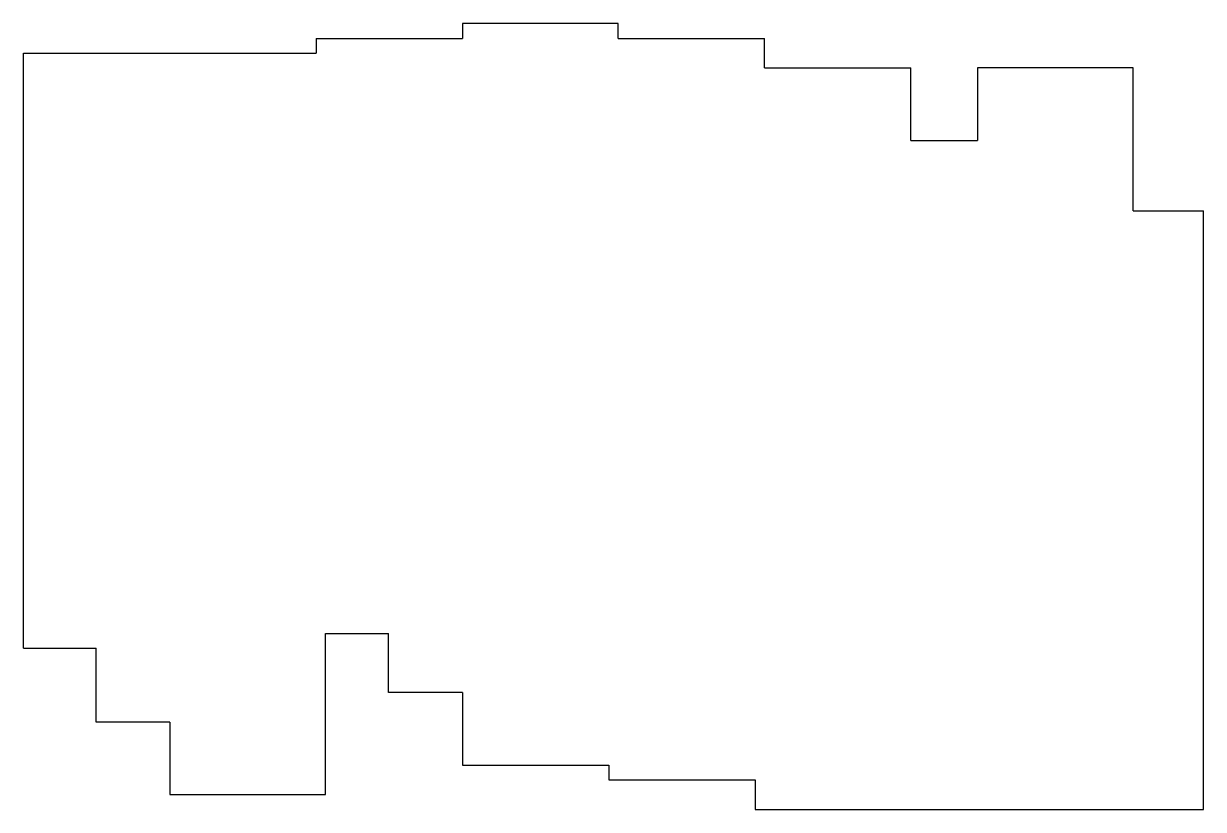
# Model space of a CAD drawing. Header units: millimetres. Extents: x 89 to 249, y -213 to -106.
import ezdxf

# ---------------------------------------------------------------- set-up
doc = ezdxf.new("R2010")
doc.units = ezdxf.units.MM

msp = doc.modelspace()

# ---------------------------------------------------------------- linework, layer by layer
at = {"linetype": 'CONTINUOUS'}
for p, q in [((169.925, -106.275), (148.875, -106.275)), ((148.875, -106.275), (148.875, -108.275)), ((169.925, -108.275), (169.925, -106.275)), ((129.075, -108.275), (148.875, -108.275)), ((129.075, -108.275), (129.075, -110.275)), ((169.925, -108.275), (189.725, -108.275)), ((189.725, -112.275), (189.725, -108.275)), ((89.475, -190.725), (89.475, -110.275)), ((89.475, -110.275), (129.075, -110.275)), ((189.725, -112.275), (209.525, -112.275)), ((209.525, -122.075), (209.525, -112.275)), ((239.6, -112.275), (218.55, -112.275)), ((218.55, -112.275), (218.55, -122.075)), ((239.6, -131.6), (239.6, -112.275)), ((209.525, -122.075), (218.55, -122.075)), ((239.6, -131.6), (249.125, -131.6)), ((249.125, -212.525), (249.125, -131.6)), ((130.325, -210.525), (130.325, -188.725)), ((130.325, -188.725), (138.875, -188.725)), ((138.875, -196.725), (138.875, -188.725)), ((89.475, -190.725), (99.275, -190.725)), ((99.275, -200.725), (99.275, -190.725)), ((148.875, -196.725), (138.875, -196.725)), ((148.875, -196.725), (148.875, -206.525)), ((109.275, -200.725), (99.275, -200.725)), ((109.275, -200.725), (109.275, -210.525)), ((148.875, -206.525), (168.675, -206.525)), ((168.675, -206.525), (168.675, -208.525)), ((168.675, -208.525), (188.475, -208.525)), ((188.475, -208.525), (188.475, -212.525)), ((109.275, -210.525), (130.325, -210.525)), ((188.475, -212.525), (249.125, -212.525))]:
    msp.add_line(p, q, dxfattribs=at)

doc.saveas('drawing.dxf')
